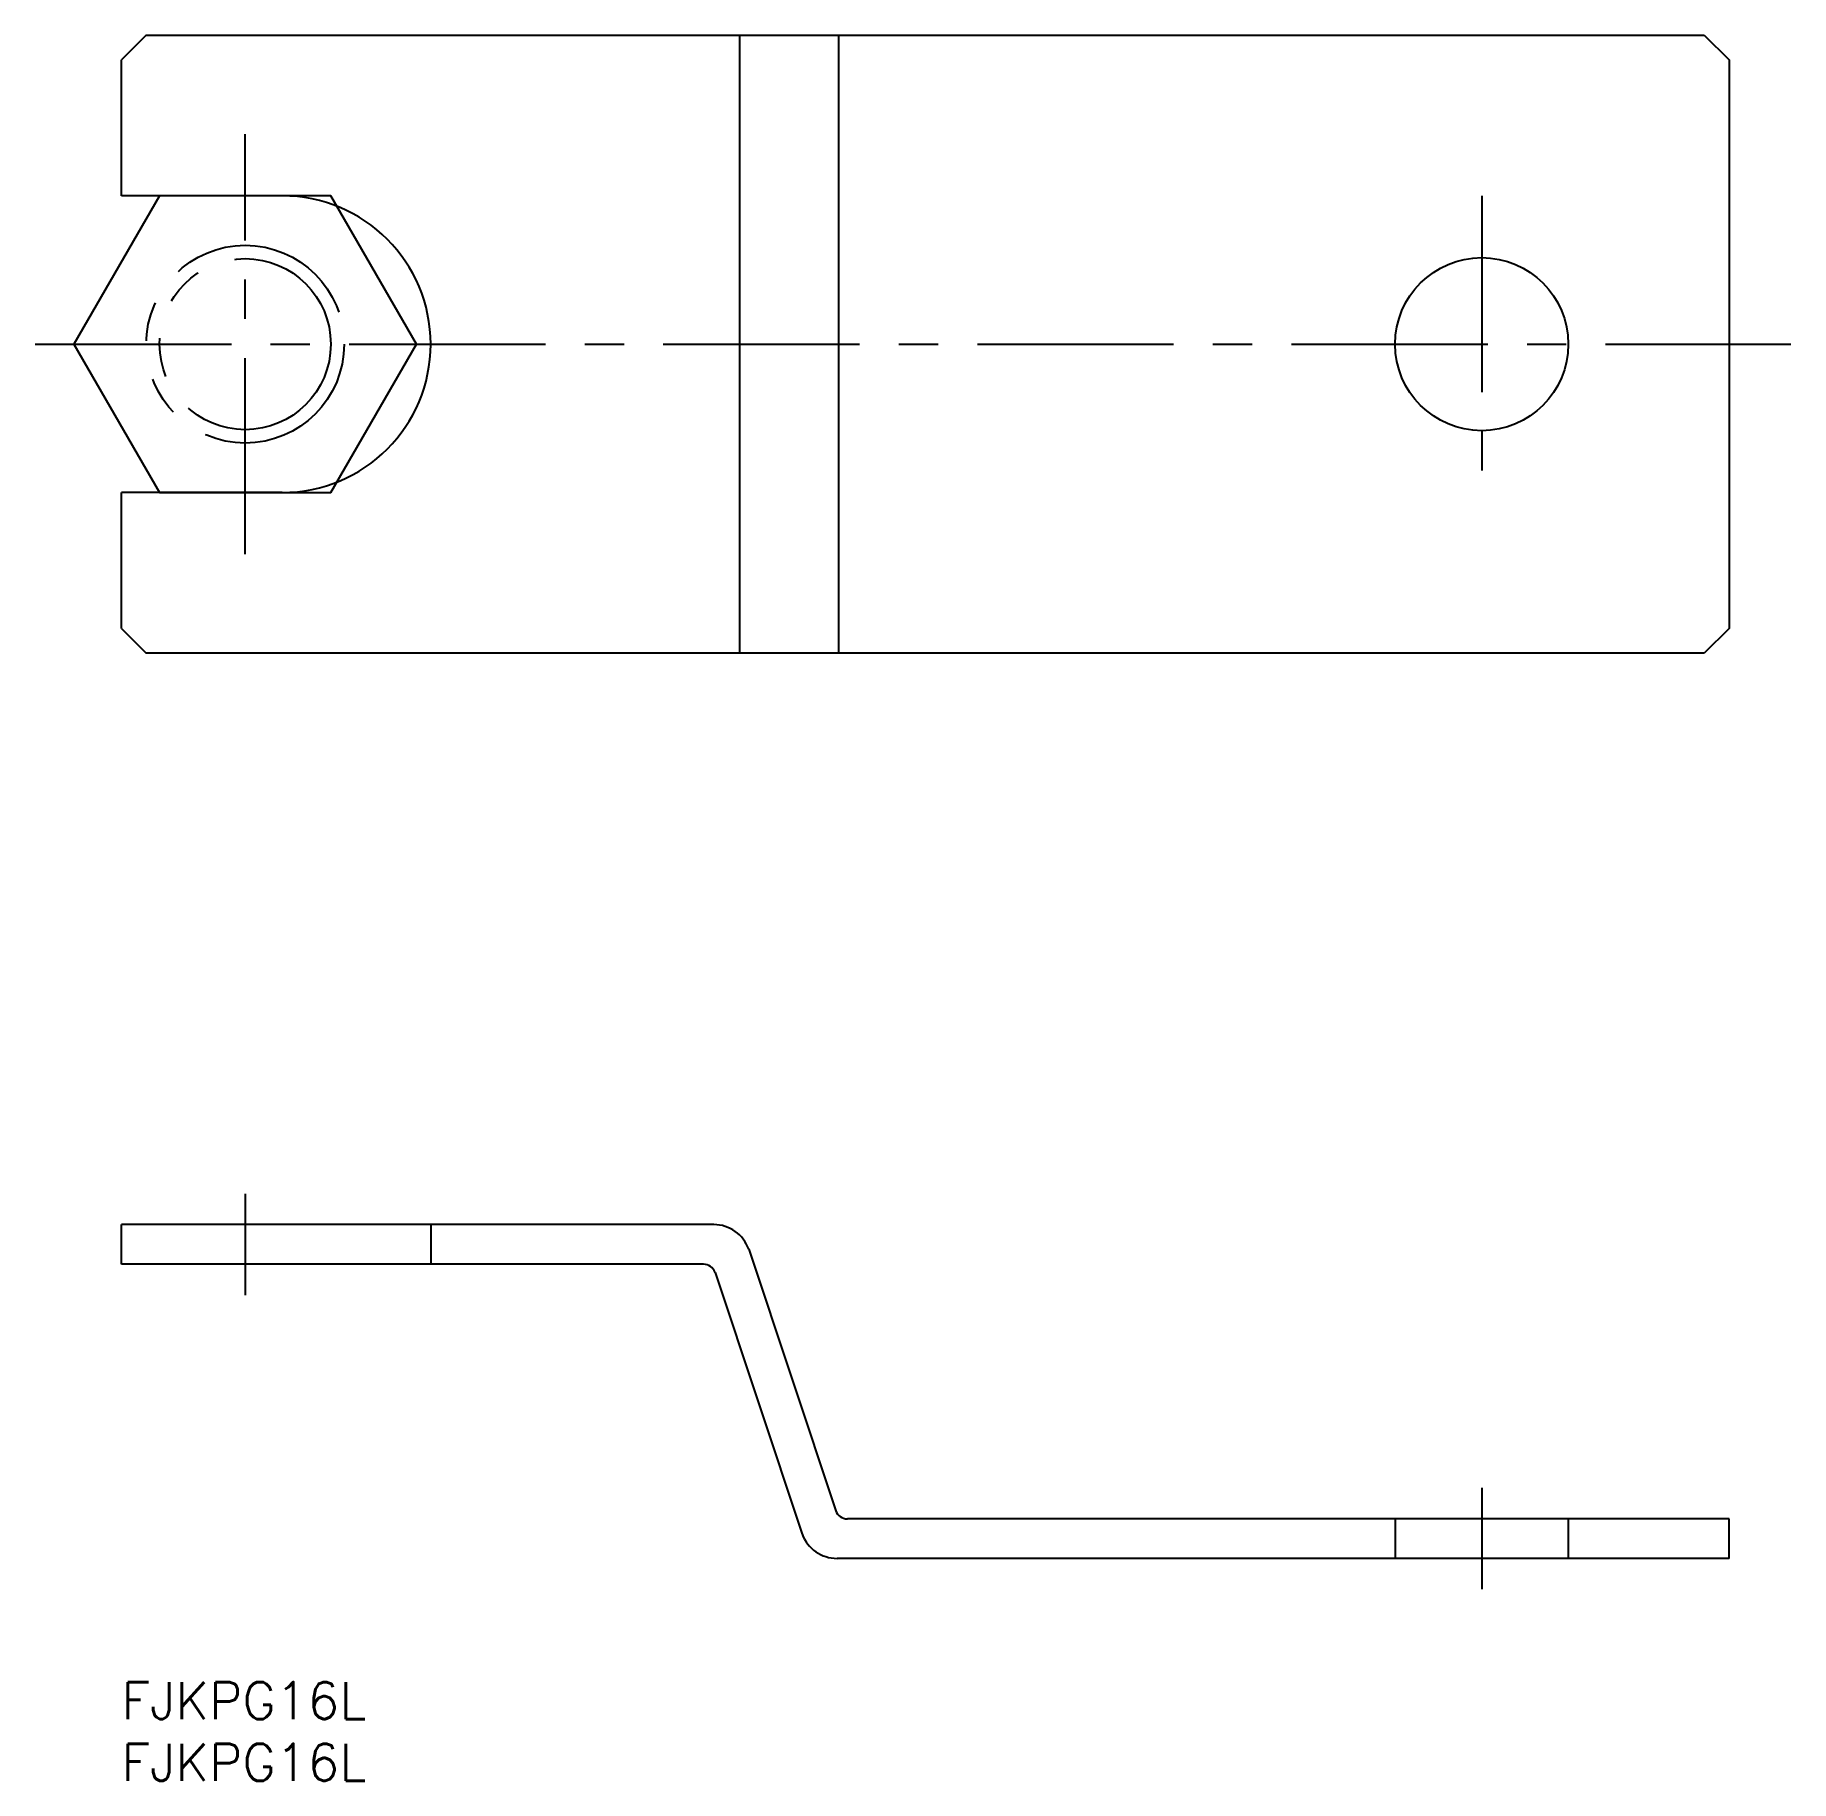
# Model space of a CAD drawing. Extents: x -7 to 135, y -8 to 133.
import ezdxf

# ---------------------------------------------------------------- set-up
doc = ezdxf.new("R2010")
doc.units = 0
doc.header["$LTSCALE"] = 0.5
for name, pattern in [('CENTER', [50.8, 31.75, -6.35, 6.35, -6.35]), ('DASHED', [19.05, 12.7, -6.35]), ('PHANTOM', [63.5, 31.75, -6.35, 6.35, -6.35, 6.35, -6.35])]:
    doc.linetypes.add(name, pattern=pattern)
for name, color, linetype in [('MSM_CENTER', 1, 'CENTER'), ('MSM_CONTINUOUS', 7, 'CONTINUOUS'), ('MSM_DASHED', 4, 'DASHED'), ('MSM_IMAGINARY', 6, 'PHANTOM'), ('MSM_PART_NUMBER', 7, 'CONTINUOUS')]:
    doc.layers.add(name, color=color, linetype=linetype)
doc.styles.get("Standard").update_dxf_attribs({"font": 'txt.shx', "height": 3, "bigfont": 'bigfont.shx'})

# ---------------------------------------------------------------- blocks, each defined once
blk = doc.blocks.new('*U4')
at = {"layer": 'MSM_PART_NUMBER'}
blk.add_text('FJKPG16L', height=3, dxfattribs=at).set_placement((0, -3))
blk = doc.blocks.new('*U5')
at = {"layer": 'MSM_PART_NUMBER'}
blk.add_text('FJKPG16L', height=3, dxfattribs=at).set_placement((0, -8))

msp = doc.modelspace()

# ---------------------------------------------------------------- linework, layer by layer
at = {"layer": 'MSM_CENTER'}
for p, q in [((10, 91.23), (10, 125.23)), ((110, 120.23), (110, 96.23)), ((-6.99, 108.23), (135, 108.23)), ((10, 39.5), (10, 31.3)), ((110, 15.7), (110, 7.5))]:
    msp.add_line(p, q, dxfattribs=at)
at = {"layer": 'MSM_CONTINUOUS'}
for p, q in [((2, 133.23), (0, 131.23)), ((2, 133.23), (128, 133.23)), ((50, 83.23), (50, 133.23)), ((58, 83.23), (58, 133.23)), ((128, 133.23), (130, 131.23)), ((0, 120.23), (0, 131.23)), ((130, 131.23), (130, 85.23)), ((0, 125.73), (0, 125.73)), ((13, 120.23), (0, 120.23)), ((13, 96.23), (0, 96.23)), ((0, 85.23), (0, 96.23)), ((0, 85.23), (2, 83.23)), ((130, 85.23), (128, 83.23)), ((128, 83.23), (2, 83.23)), ((47.9, 37), (0, 37)), ((0, 33.8), (0, 37)), ((50.72, 35.03), (57.76, 13.86)), ((47.06, 33.8), (0, 33.8)), ((48, 33.14), (55.04, 11.97)), ((130, 13.2), (58.7, 13.2)), ((130, 10), (130, 13.2)), ((130, 10), (57.86, 10))]:
    msp.add_line(p, q, dxfattribs=at)
msp.add_circle((110, 108.23), 7, dxfattribs=at)
for centre, radius, start, end in [((13, 108.23), 12, 270, 90), ((47.9, 34), 3, 19.9831, 90), ((47.06, 32.8), 1, 19.9831, 90), ((58.7, 14.2), 1, 199.9831, 270), ((57.86, 13), 3, 199.9831, 270)]:
    msp.add_arc(centre, radius, start, end, dxfattribs=at)
at = {"layer": 'MSM_DASHED'}
for p, q in [((25, 37), (25, 33.8)), ((103, 13.2), (103, 10)), ((117, 13.2), (117, 10))]:
    msp.add_line(p, q, dxfattribs=at)
at = {"layer": 'MSM_IMAGINARY'}
for p, q in [((3.07, 120.23), (-3.86, 108.23)), ((16.93, 120.23), (3.07, 120.23)), ((23.86, 108.23), (16.93, 120.23)), ((-3.86, 108.23), (3.07, 96.23)), ((16.93, 96.23), (23.86, 108.23)), ((3.07, 96.23), (16.93, 96.23))]:
    msp.add_line(p, q, dxfattribs=at)
for radius in [8, 6.92]:
    msp.add_circle((10, 108.23), radius, dxfattribs=at)

# ---------------------------------------------------------------- block references
at = {"layer": 'MSM_CONTINUOUS'}
for name in ['*U4', '*U5']:
    msp.add_blockref(name, (0, 0), dxfattribs=at)

doc.saveas('drawing.dxf')
